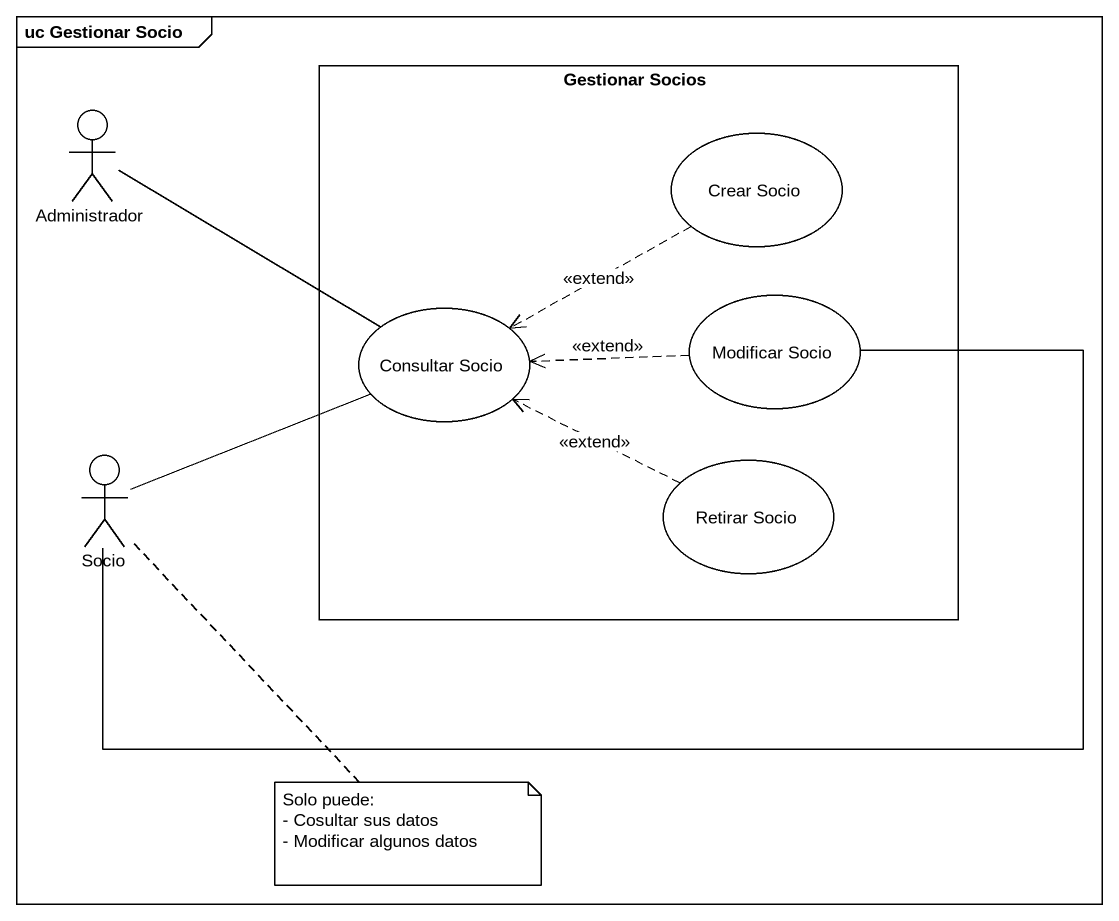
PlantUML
@startuml
mainframe uc Gestionar Socio
rectangle "Gestionar Socios" as Gestionar_Socios {
  usecase "Crear Socio" as Crear_Socio
  usecase "Consultar Socio" as Consultar_Socio
  usecase "Modificar Socio" as Modificar_Socio
  usecase "Retirar Socio" as Retirar_Socio
}
actor Administrador
actor Socio
Administrador -right- Consultar_Socio
Crear_Socio .left.> Consultar_Socio : <<extend>>
Modificar_Socio .left.> Consultar_Socio : <<extend>>
Socio -right- Consultar_Socio
Socio -right- Modificar_Socio
Retirar_Socio .left.> Consultar_Socio : <<extend>>
note bottom of Socio
  Solo puede:
  - Cosultar sus datos
  - Modificar algunos datos
end note
@enduml
